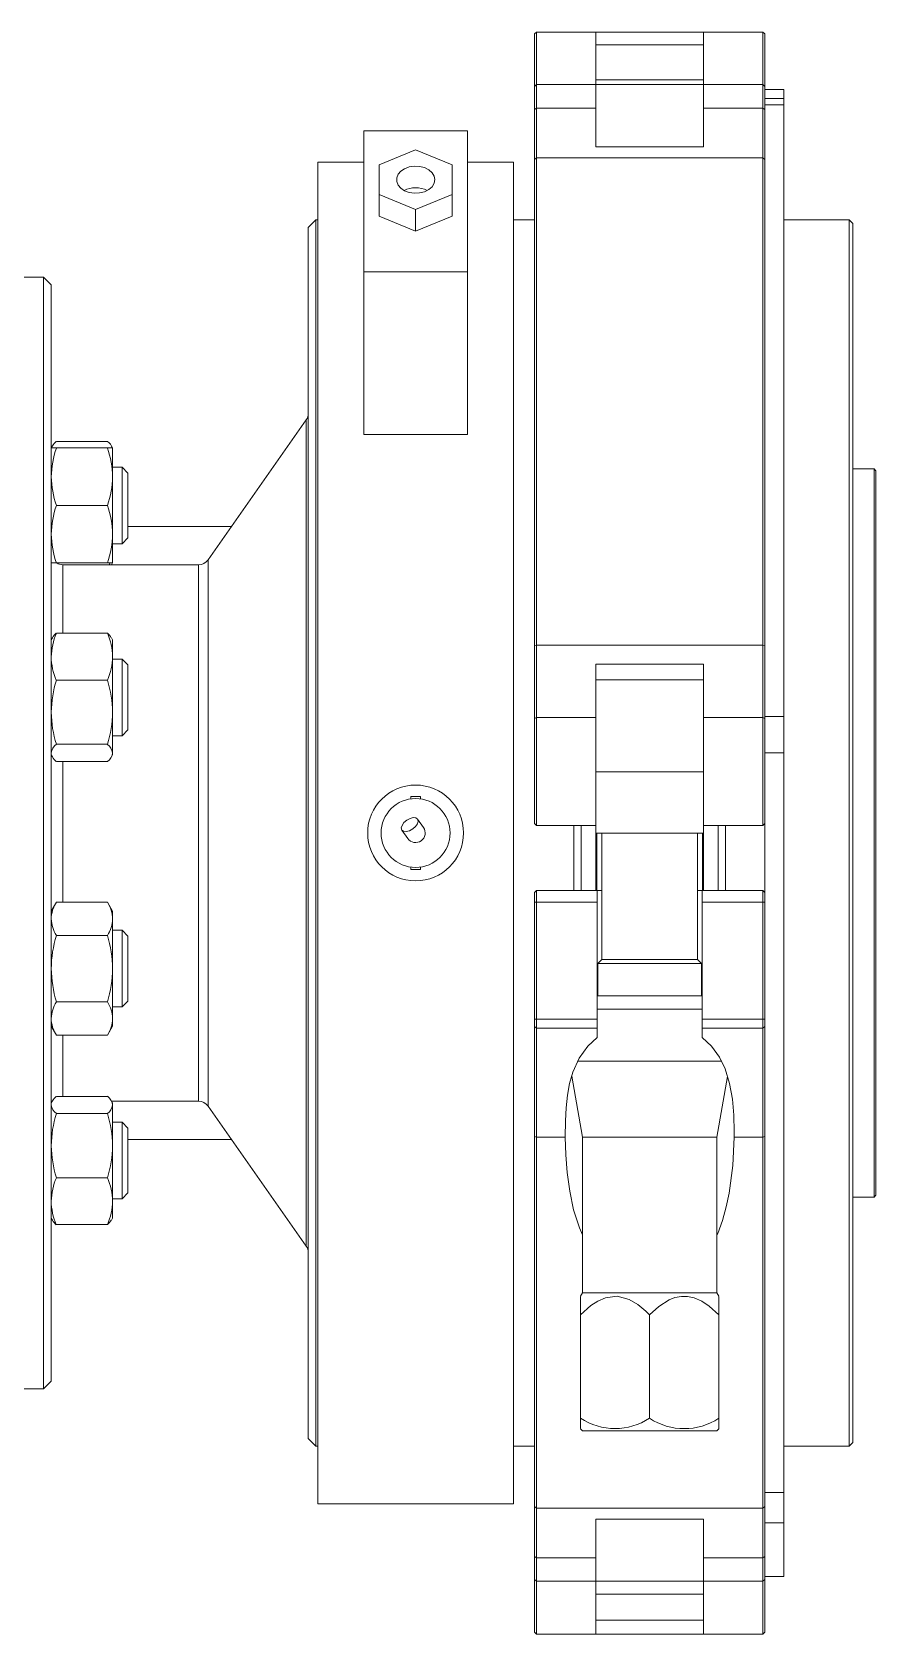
# Model space of a CAD drawing. Header units: millimetres. Extents: x -283029 to -254660, y -24907 to 10674.
# Drawn here: x -278921.94 to -278914.41, y -18303.07 to -18288.76 of the extents above; entities that cross this region are included whole.
import ezdxf

# ---------------------------------------------------------------- set-up
doc = ezdxf.new("R2010")
doc.units = ezdxf.units.MM
doc.header["$LTSCALE"] = 100

msp = doc.modelspace()

# ---------------------------------------------------------------- linework, layer by layer
at = {"color": 1, "linetype": 'Continuous', "lineweight": 0}
for p, q in [((-278917.437, -18288.758), (-278917.454, -18288.775)), ((-278917.454, -18289.246), (-278917.454, -18288.775)), ((-278916.906, -18288.758), (-278917.437, -18288.758)), ((-278917.437, -18288.758), (-278917.437, -18289.228)), ((-278915.947, -18288.758), (-278916.906, -18288.758)), ((-278916.906, -18288.872), (-278916.906, -18288.758)), ((-278915.416, -18288.758), (-278915.947, -18288.758)), ((-278915.947, -18288.872), (-278915.947, -18288.758)), ((-278915.399, -18288.775), (-278915.416, -18288.758)), ((-278915.416, -18289.228), (-278915.416, -18288.758)), ((-278915.399, -18288.775), (-278915.399, -18289.246)), ((-278916.906, -18289.184), (-278916.906, -18288.872)), ((-278916.906, -18288.872), (-278915.947, -18288.872)), ((-278915.947, -18288.872), (-278915.947, -18289.184)), ((-278917.437, -18289.228), (-278917.454, -18289.246)), ((-278917.454, -18289.451), (-278917.454, -18289.246)), ((-278916.906, -18289.228), (-278917.437, -18289.228)), ((-278917.437, -18289.228), (-278917.437, -18289.439)), ((-278915.947, -18289.184), (-278916.906, -18289.184)), ((-278916.906, -18289.228), (-278916.906, -18289.184)), ((-278916.906, -18289.439), (-278916.906, -18289.228)), ((-278915.947, -18289.228), (-278916.906, -18289.228)), ((-278915.947, -18289.184), (-278915.947, -18289.228)), ((-278915.416, -18289.228), (-278915.947, -18289.228)), ((-278915.947, -18289.439), (-278915.947, -18289.228)), ((-278915.399, -18289.246), (-278915.416, -18289.228)), ((-278915.416, -18289.439), (-278915.416, -18289.228)), ((-278915.399, -18289.246), (-278915.399, -18289.451)), ((-278915.228, -18289.271), (-278915.399, -18289.271)), ((-278915.228, -18289.271), (-278915.228, -18289.351)), ((-278915.399, -18289.351), (-278915.228, -18289.351)), ((-278915.228, -18289.409), (-278915.399, -18289.409)), ((-278915.228, -18289.409), (-278915.228, -18289.351)), ((-278915.228, -18289.409), (-278915.228, -18294.875)), ((-278917.454, -18289.451), (-278917.437, -18289.439)), ((-278917.454, -18289.897), (-278917.454, -18289.451)), ((-278917.437, -18289.439), (-278917.437, -18289.883)), ((-278917.437, -18289.439), (-278916.906, -18289.439)), ((-278916.906, -18289.783), (-278916.906, -18289.439)), ((-278915.947, -18289.783), (-278915.947, -18289.439)), ((-278915.947, -18289.439), (-278915.416, -18289.439)), ((-278915.416, -18289.883), (-278915.416, -18289.439)), ((-278915.416, -18289.439), (-278915.399, -18289.451)), ((-278915.399, -18289.451), (-278915.399, -18289.897)), ((-278918.053, -18289.642), (-278918.978, -18289.642)), ((-278918.978, -18289.642), (-278918.978, -18290.901)), ((-278918.053, -18289.642), (-278918.053, -18290.901)), ((-278918.516, -18289.812), (-278918.841, -18289.945)), ((-278918.19, -18289.945), (-278918.516, -18289.812)), ((-278916.906, -18289.783), (-278915.947, -18289.783)), ((-278918.978, -18289.922), (-278919.389, -18289.922)), ((-278919.389, -18289.922), (-278919.389, -18301.909)), ((-278918.841, -18289.945), (-278918.841, -18290.21)), ((-278918.19, -18290.21), (-278918.19, -18289.945)), ((-278917.642, -18289.922), (-278918.053, -18289.922)), ((-278917.642, -18289.922), (-278917.642, -18301.909)), ((-278917.437, -18289.883), (-278917.454, -18289.897)), ((-278917.454, -18294.241), (-278917.454, -18289.897)), ((-278917.437, -18289.883), (-278917.437, -18294.237)), ((-278915.416, -18289.883), (-278917.437, -18289.883)), ((-278915.416, -18294.237), (-278915.416, -18289.883)), ((-278915.399, -18289.897), (-278915.416, -18289.883)), ((-278915.399, -18289.897), (-278915.399, -18294.241)), ((-278918.841, -18290.21), (-278918.516, -18290.343)), ((-278918.841, -18290.21), (-278918.841, -18290.404)), ((-278918.516, -18290.343), (-278918.19, -18290.21)), ((-278918.19, -18290.21), (-278918.19, -18290.404)), ((-278919.406, -18290.436), (-278919.475, -18290.504)), ((-278919.389, -18290.436), (-278919.406, -18290.436)), ((-278919.406, -18290.436), (-278919.406, -18295.915)), ((-278918.841, -18290.404), (-278918.516, -18290.537)), ((-278918.516, -18290.343), (-278918.516, -18290.537)), ((-278918.516, -18290.537), (-278918.19, -18290.404)), ((-278917.454, -18290.436), (-278917.642, -18290.436)), ((-278914.646, -18290.436), (-278915.228, -18290.436)), ((-278914.611, -18290.47), (-278914.646, -18290.436)), ((-278914.646, -18301.395), (-278914.646, -18290.436)), ((-278919.475, -18295.915), (-278919.475, -18290.504)), ((-278914.611, -18290.47), (-278914.611, -18301.361)), ((-278921.838, -18290.949), (-278923.139, -18290.949)), ((-278921.769, -18291.018), (-278921.838, -18290.949)), ((-278921.838, -18300.881), (-278921.838, -18290.949)), ((-278918.053, -18290.901), (-278918.978, -18290.901)), ((-278918.978, -18290.901), (-278918.978, -18292.354)), ((-278918.053, -18290.901), (-278918.053, -18292.354)), ((-278921.769, -18291.018), (-278921.769, -18300.813)), ((-278919.493, -18292.224), (-278920.369, -18293.474)), ((-278919.493, -18299.607), (-278919.493, -18292.224)), ((-278921.267, -18292.416), (-278921.723, -18292.416)), ((-278918.053, -18292.354), (-278918.978, -18292.354)), ((-278921.759, -18292.457), (-278921.769, -18292.475)), ((-278921.769, -18292.475), (-278921.723, -18292.475)), ((-278921.267, -18292.475), (-278921.723, -18292.475)), ((-278921.267, -18292.475), (-278921.221, -18292.475)), ((-278921.221, -18292.475), (-278921.232, -18292.457)), ((-278921.221, -18292.475), (-278921.221, -18292.732)), ((-278921.137, -18292.646), (-278921.221, -18292.646)), ((-278921.084, -18292.699), (-278921.137, -18292.646)), ((-278921.137, -18293.331), (-278921.137, -18292.646)), ((-278921.084, -18293.279), (-278921.084, -18292.699)), ((-278914.423, -18292.662), (-278914.611, -18292.662)), ((-278914.406, -18292.679), (-278914.423, -18292.662)), ((-278914.423, -18299.169), (-278914.423, -18292.662)), ((-278914.406, -18292.679), (-278914.406, -18299.152)), ((-278921.221, -18292.732), (-278921.221, -18293.245)), ((-278921.267, -18292.989), (-278921.723, -18292.989)), ((-278921.221, -18293.245), (-278921.221, -18293.502)), ((-278921.137, -18293.331), (-278921.084, -18293.279)), ((-278921.084, -18293.176), (-278920.159, -18293.176)), ((-278921.221, -18293.331), (-278921.137, -18293.331)), ((-278921.769, -18293.502), (-278921.723, -18293.502)), ((-278921.267, -18293.502), (-278921.723, -18293.502)), ((-278920.453, -18293.518), (-278921.666, -18293.518)), ((-278921.666, -18293.518), (-278921.666, -18294.13)), ((-278921.267, -18293.502), (-278921.221, -18293.502)), ((-278921.23, -18293.518), (-278921.221, -18293.502)), ((-278920.453, -18298.313), (-278920.453, -18293.518)), ((-278920.369, -18293.474), (-278920.369, -18298.357)), ((-278921.267, -18294.13), (-278921.723, -18294.13)), ((-278921.759, -18294.171), (-278921.769, -18294.189)), ((-278921.221, -18294.189), (-278921.232, -18294.171)), ((-278921.221, -18294.189), (-278921.221, -18294.34)), ((-278917.437, -18294.237), (-278917.454, -18294.241)), ((-278917.454, -18294.891), (-278917.454, -18294.241)), ((-278917.437, -18294.237), (-278917.437, -18294.883)), ((-278917.437, -18294.237), (-278915.416, -18294.237)), ((-278915.416, -18294.883), (-278915.416, -18294.237)), ((-278915.399, -18294.241), (-278915.416, -18294.237)), ((-278915.399, -18294.241), (-278915.399, -18294.891)), ((-278921.221, -18294.34), (-278921.221, -18294.836)), ((-278921.137, -18294.361), (-278921.221, -18294.361)), ((-278921.084, -18294.413), (-278921.137, -18294.361)), ((-278921.137, -18295.046), (-278921.137, -18294.361)), ((-278921.084, -18294.993), (-278921.084, -18294.413)), ((-278916.906, -18294.408), (-278915.947, -18294.408)), ((-278916.906, -18294.883), (-278916.906, -18294.408)), ((-278915.947, -18294.883), (-278915.947, -18294.408)), ((-278921.267, -18294.55), (-278921.723, -18294.55)), ((-278915.947, -18294.547), (-278916.906, -18294.547)), ((-278921.221, -18294.836), (-278921.221, -18295.199)), ((-278915.399, -18294.875), (-278915.228, -18294.875)), ((-278915.228, -18295.198), (-278915.228, -18294.875)), ((-278921.137, -18295.046), (-278921.084, -18294.993)), ((-278917.437, -18294.883), (-278917.454, -18294.891)), ((-278917.454, -18295.831), (-278917.454, -18294.891)), ((-278917.437, -18294.883), (-278917.437, -18295.849)), ((-278916.906, -18294.883), (-278917.437, -18294.883)), ((-278916.906, -18295.368), (-278916.906, -18294.883)), ((-278915.947, -18295.368), (-278915.947, -18294.883)), ((-278915.416, -18294.883), (-278915.947, -18294.883)), ((-278915.416, -18295.849), (-278915.416, -18294.883)), ((-278915.399, -18294.891), (-278915.416, -18294.883)), ((-278915.399, -18294.891), (-278915.399, -18295.83)), ((-278921.267, -18295.123), (-278921.723, -18295.123)), ((-278921.221, -18295.046), (-278921.137, -18295.046)), ((-278921.769, -18295.217), (-278921.759, -18295.235)), ((-278921.267, -18295.276), (-278921.723, -18295.276)), ((-278921.666, -18295.276), (-278921.666, -18296.534)), ((-278921.232, -18295.235), (-278921.221, -18295.217)), ((-278921.221, -18295.199), (-278921.221, -18295.217)), ((-278915.228, -18295.198), (-278915.399, -18295.198)), ((-278915.228, -18295.198), (-278915.228, -18301.808)), ((-278916.906, -18295.368), (-278916.906, -18295.917)), ((-278916.906, -18295.368), (-278915.947, -18295.368)), ((-278915.947, -18295.368), (-278915.947, -18295.917)), ((-278918.558, -18295.59), (-278918.558, -18295.61)), ((-278918.558, -18295.59), (-278918.473, -18295.59)), ((-278918.473, -18295.61), (-278918.473, -18295.59)), ((-278918.445, -18295.866), (-278918.498, -18295.791)), ((-278917.454, -18295.831), (-278917.437, -18295.849)), ((-278917.437, -18295.849), (-278916.906, -18295.849)), ((-278917.104, -18296.429), (-278917.104, -18295.849)), ((-278917.039, -18295.849), (-278917.039, -18296.429)), ((-278916.908, -18295.915), (-278916.908, -18295.849)), ((-278915.947, -18295.849), (-278915.416, -18295.849)), ((-278915.945, -18295.849), (-278915.945, -18296.429)), ((-278915.814, -18296.429), (-278915.814, -18295.849)), ((-278915.75, -18295.849), (-278915.75, -18296.429)), ((-278915.416, -18295.849), (-278915.399, -18295.831)), ((-278915.399, -18295.831), (-278915.399, -18296.446)), ((-278919.475, -18301.327), (-278919.475, -18295.915)), ((-278919.406, -18295.915), (-278919.406, -18301.395)), ((-278918.638, -18295.889), (-278918.586, -18295.964)), ((-278916.908, -18296.429), (-278916.908, -18295.915)), ((-278916.906, -18295.917), (-278915.947, -18295.917)), ((-278916.899, -18295.915), (-278916.899, -18296.429)), ((-278916.854, -18295.917), (-278916.854, -18297.047)), ((-278915.999, -18297.047), (-278915.999, -18295.917)), ((-278915.954, -18296.429), (-278915.954, -18295.917)), ((-278918.558, -18296.221), (-278918.558, -18296.241)), ((-278918.558, -18296.241), (-278918.473, -18296.241)), ((-278918.473, -18296.241), (-278918.473, -18296.221)), ((-278917.437, -18296.429), (-278917.454, -18296.446)), ((-278917.454, -18296.532), (-278917.454, -18296.446)), ((-278917.437, -18296.429), (-278917.437, -18296.532)), ((-278917.437, -18296.429), (-278916.896, -18296.429)), ((-278916.896, -18296.429), (-278916.896, -18296.532)), ((-278916.896, -18296.429), (-278916.854, -18296.429)), ((-278915.999, -18296.429), (-278915.957, -18296.429)), ((-278915.957, -18296.532), (-278915.957, -18296.429)), ((-278915.957, -18296.429), (-278915.416, -18296.429)), ((-278915.416, -18296.532), (-278915.416, -18296.429)), ((-278915.399, -18296.446), (-278915.416, -18296.429)), ((-278915.399, -18296.446), (-278915.399, -18296.532)), ((-278921.723, -18296.534), (-278921.769, -18296.614)), ((-278921.267, -18296.534), (-278921.723, -18296.534)), ((-278921.221, -18296.614), (-278921.267, -18296.534)), ((-278917.454, -18297.58), (-278917.454, -18296.532)), ((-278917.437, -18296.532), (-278917.454, -18296.532)), ((-278917.437, -18296.532), (-278917.437, -18297.58)), ((-278916.896, -18296.532), (-278917.437, -18296.532)), ((-278916.896, -18297.58), (-278916.896, -18296.532)), ((-278915.957, -18297.58), (-278915.957, -18296.532)), ((-278915.416, -18296.532), (-278915.957, -18296.532)), ((-278915.416, -18297.58), (-278915.416, -18296.532)), ((-278915.399, -18296.532), (-278915.416, -18296.532)), ((-278915.399, -18296.532), (-278915.399, -18297.58)), ((-278921.221, -18296.614), (-278921.221, -18296.683)), ((-278921.221, -18296.683), (-278921.221, -18297.128)), ((-278921.267, -18296.831), (-278921.723, -18296.831)), ((-278921.137, -18296.785), (-278921.221, -18296.785)), ((-278921.084, -18296.838), (-278921.137, -18296.785)), ((-278921.137, -18297.47), (-278921.137, -18296.785)), ((-278921.084, -18297.418), (-278921.084, -18296.838)), ((-278921.221, -18297.128), (-278921.221, -18297.573)), ((-278916.854, -18297.047), (-278916.889, -18297.082)), ((-278916.889, -18297.082), (-278916.889, -18297.369)), ((-278916.889, -18297.082), (-278916.427, -18297.082)), ((-278916.854, -18297.047), (-278916.427, -18297.047)), ((-278916.427, -18297.047), (-278915.999, -18297.047)), ((-278916.427, -18297.082), (-278915.964, -18297.082)), ((-278915.964, -18297.082), (-278915.999, -18297.047)), ((-278915.964, -18297.369), (-278915.964, -18297.082)), ((-278921.267, -18297.424), (-278921.723, -18297.424)), ((-278921.137, -18297.47), (-278921.084, -18297.418)), ((-278916.889, -18297.369), (-278916.899, -18297.373)), ((-278915.964, -18297.369), (-278916.889, -18297.369)), ((-278915.957, -18297.372), (-278915.964, -18297.369)), ((-278921.221, -18297.47), (-278921.137, -18297.47)), ((-278921.221, -18297.573), (-278921.221, -18297.641)), ((-278917.454, -18297.645), (-278917.454, -18297.58)), ((-278917.437, -18297.58), (-278917.454, -18297.58)), ((-278917.437, -18297.58), (-278917.437, -18297.658)), ((-278917.437, -18297.58), (-278916.896, -18297.58)), ((-278916.896, -18297.491), (-278915.957, -18297.491)), ((-278916.896, -18297.58), (-278916.896, -18297.658)), ((-278915.957, -18297.658), (-278915.957, -18297.58)), ((-278915.957, -18297.58), (-278915.416, -18297.58)), ((-278915.416, -18297.658), (-278915.416, -18297.58)), ((-278915.399, -18297.58), (-278915.416, -18297.58)), ((-278915.399, -18297.58), (-278915.399, -18297.645)), ((-278921.769, -18297.641), (-278921.723, -18297.721)), ((-278921.267, -18297.721), (-278921.723, -18297.721)), ((-278921.666, -18297.721), (-278921.666, -18298.269)), ((-278921.267, -18297.721), (-278921.221, -18297.641)), ((-278917.454, -18298.628), (-278917.454, -18297.645)), ((-278917.437, -18297.658), (-278917.454, -18297.645)), ((-278917.437, -18297.658), (-278917.437, -18298.634)), ((-278916.896, -18297.658), (-278917.437, -18297.658)), ((-278916.896, -18297.743), (-278916.896, -18297.658)), ((-278915.957, -18297.658), (-278915.957, -18297.743)), ((-278915.416, -18297.658), (-278915.957, -18297.658)), ((-278915.399, -18297.645), (-278915.416, -18297.658)), ((-278915.416, -18298.634), (-278915.416, -18297.658)), ((-278915.399, -18297.645), (-278915.399, -18298.628)), ((-278917.068, -18297.953), (-278915.804, -18297.953)), ((-278915.804, -18297.953), (-278915.782, -18297.953)), ((-278917.122, -18298.088), (-278917.026, -18298.633)), ((-278915.827, -18298.633), (-278915.732, -18298.09)), ((-278921.759, -18298.31), (-278921.769, -18298.328)), ((-278921.267, -18298.269), (-278921.723, -18298.269)), ((-278921.221, -18298.328), (-278921.232, -18298.31)), ((-278921.23, -18298.313), (-278920.453, -18298.313)), ((-278921.267, -18298.423), (-278921.723, -18298.423)), ((-278921.221, -18298.328), (-278921.221, -18298.346)), ((-278921.221, -18298.346), (-278921.221, -18298.709)), ((-278920.369, -18298.357), (-278919.493, -18299.607)), ((-278921.137, -18298.5), (-278921.221, -18298.5)), ((-278921.084, -18298.552), (-278921.137, -18298.5)), ((-278921.137, -18299.185), (-278921.137, -18298.5)), ((-278921.084, -18299.132), (-278921.084, -18298.552)), ((-278921.221, -18298.709), (-278921.221, -18299.205)), ((-278921.084, -18298.655), (-278920.159, -18298.655)), ((-278917.454, -18301.933), (-278917.454, -18298.628)), ((-278917.437, -18298.634), (-278917.454, -18298.628)), ((-278917.437, -18298.634), (-278917.437, -18301.948)), ((-278917.437, -18298.634), (-278917.18, -18298.634)), ((-278917.026, -18298.633), (-278917.026, -18300.025)), ((-278917.026, -18298.633), (-278915.908, -18298.633)), ((-278915.908, -18298.633), (-278915.827, -18298.633)), ((-278915.827, -18300.025), (-278915.827, -18298.633)), ((-278915.673, -18298.634), (-278915.416, -18298.634)), ((-278915.399, -18298.628), (-278915.416, -18298.634)), ((-278915.416, -18301.948), (-278915.416, -18298.634)), ((-278915.399, -18298.628), (-278915.399, -18301.933)), ((-278921.267, -18298.996), (-278921.723, -18298.996)), ((-278921.137, -18299.185), (-278921.084, -18299.132)), ((-278914.611, -18299.169), (-278914.423, -18299.169)), ((-278914.423, -18299.169), (-278914.406, -18299.152)), ((-278921.221, -18299.185), (-278921.137, -18299.185)), ((-278921.221, -18299.205), (-278921.221, -18299.356)), ((-278921.769, -18299.356), (-278921.759, -18299.374)), ((-278921.267, -18299.415), (-278921.723, -18299.415)), ((-278921.232, -18299.374), (-278921.221, -18299.356)), ((-278917.026, -18300.025), (-278917.043, -18300.055)), ((-278917.026, -18300.025), (-278915.908, -18300.025)), ((-278915.908, -18300.025), (-278915.827, -18300.025)), ((-278915.81, -18300.055), (-278915.827, -18300.025)), ((-278917.043, -18300.056), (-278917.043, -18300.22)), ((-278915.81, -18300.22), (-278915.81, -18300.056)), ((-278917.043, -18300.22), (-278917.043, -18301.146)), ((-278916.427, -18300.22), (-278916.427, -18301.146)), ((-278915.81, -18300.22), (-278915.81, -18301.146)), ((-278923.139, -18300.881), (-278921.838, -18300.881)), ((-278921.838, -18300.881), (-278921.769, -18300.813)), ((-278917.043, -18301.238), (-278917.043, -18301.146)), ((-278915.81, -18301.146), (-278915.81, -18301.24)), ((-278917.043, -18301.241), (-278917.026, -18301.258)), ((-278917.026, -18301.258), (-278915.908, -18301.258)), ((-278915.908, -18301.258), (-278915.827, -18301.258)), ((-278915.827, -18301.258), (-278915.81, -18301.241)), ((-278919.475, -18301.327), (-278919.406, -18301.395)), ((-278919.406, -18301.395), (-278919.389, -18301.395)), ((-278917.642, -18301.395), (-278917.454, -18301.395)), ((-278915.228, -18301.395), (-278914.646, -18301.395)), ((-278914.646, -18301.395), (-278914.611, -18301.361)), ((-278915.228, -18301.808), (-278915.399, -18301.808)), ((-278915.228, -18301.808), (-278915.228, -18302.08)), ((-278919.389, -18301.909), (-278917.642, -18301.909)), ((-278917.454, -18302.38), (-278917.454, -18301.933)), ((-278917.437, -18301.948), (-278917.454, -18301.933)), ((-278917.437, -18301.948), (-278917.437, -18302.392)), ((-278917.437, -18301.948), (-278915.416, -18301.948)), ((-278915.416, -18301.948), (-278915.399, -18301.933)), ((-278915.416, -18302.392), (-278915.416, -18301.948)), ((-278915.399, -18301.933), (-278915.399, -18302.38)), ((-278916.906, -18302.048), (-278915.947, -18302.048)), ((-278916.906, -18302.392), (-278916.906, -18302.048)), ((-278915.947, -18302.392), (-278915.947, -18302.048)), ((-278915.399, -18302.08), (-278915.228, -18302.08)), ((-278915.228, -18302.08), (-278915.228, -18302.559)), ((-278917.454, -18302.585), (-278917.454, -18302.38)), ((-278917.454, -18302.38), (-278917.437, -18302.392)), ((-278917.437, -18302.392), (-278917.437, -18302.602)), ((-278916.906, -18302.392), (-278917.437, -18302.392)), ((-278916.906, -18302.392), (-278916.906, -18302.602)), ((-278915.947, -18302.392), (-278915.947, -18302.602)), ((-278915.416, -18302.392), (-278915.947, -18302.392)), ((-278915.416, -18302.392), (-278915.399, -18302.38)), ((-278915.416, -18302.602), (-278915.416, -18302.392)), ((-278915.399, -18302.38), (-278915.399, -18302.585)), ((-278917.454, -18302.585), (-278917.437, -18302.602)), ((-278917.454, -18303.056), (-278917.454, -18302.585)), ((-278917.437, -18302.602), (-278916.906, -18302.602)), ((-278917.437, -18302.602), (-278917.437, -18303.073)), ((-278916.906, -18302.718), (-278916.906, -18302.602)), ((-278916.906, -18302.602), (-278915.947, -18302.602)), ((-278915.947, -18302.602), (-278915.416, -18302.602)), ((-278915.947, -18302.602), (-278915.947, -18302.718)), ((-278915.416, -18302.602), (-278915.399, -18302.585)), ((-278915.416, -18303.073), (-278915.416, -18302.602)), ((-278915.399, -18302.559), (-278915.228, -18302.559)), ((-278915.399, -18302.585), (-278915.399, -18303.056)), ((-278915.947, -18302.718), (-278916.906, -18302.718)), ((-278916.906, -18302.95), (-278916.906, -18302.718)), ((-278915.947, -18302.718), (-278915.947, -18302.95)), ((-278916.906, -18303.073), (-278916.906, -18302.95)), ((-278915.947, -18302.95), (-278916.906, -18302.95)), ((-278915.947, -18303.073), (-278915.947, -18302.95)), ((-278917.454, -18303.056), (-278917.437, -18303.073)), ((-278917.437, -18303.073), (-278916.906, -18303.073)), ((-278916.906, -18303.073), (-278915.947, -18303.073)), ((-278915.947, -18303.073), (-278915.416, -18303.073)), ((-278915.416, -18303.073), (-278915.399, -18303.056))]:
    msp.add_line(p, q, dxfattribs=at)
for points in [[(-278918.344, -18290.077), (-278918.351, -18290.045), (-278918.369, -18290.015), (-278918.399, -18289.989), (-278918.437, -18289.97), (-278918.481, -18289.959), (-278918.527, -18289.957), (-278918.573, -18289.963), (-278918.614, -18289.979), (-278918.649, -18290.001), (-278918.673, -18290.029), (-278918.685, -18290.061), (-278918.685, -18290.094), (-278918.673, -18290.126), (-278918.649, -18290.154), (-278918.614, -18290.176), (-278918.573, -18290.192), (-278918.527, -18290.198), (-278918.481, -18290.196), (-278918.437, -18290.185), (-278918.399, -18290.166), (-278918.369, -18290.14), (-278918.351, -18290.11), (-278918.344, -18290.077)], [(-278921.246, -18293.502), (-278921.25, -18293.516), (-278921.251, -18293.518)], [(-278918.541, -18295.879), (-278918.516, -18295.857), (-278918.499, -18295.833), (-278918.493, -18295.81), (-278918.498, -18295.791), (-278918.514, -18295.78), (-278918.538, -18295.778), (-278918.566, -18295.785), (-278918.595, -18295.801), (-278918.62, -18295.823), (-278918.637, -18295.847), (-278918.644, -18295.87), (-278918.638, -18295.889), (-278918.623, -18295.9), (-278918.599, -18295.902), (-278918.57, -18295.895), (-278918.541, -18295.879)], [(-278916.896, -18297.743), (-278916.978, -18297.819), (-278917.056, -18297.928), (-278917.112, -18298.053), (-278917.141, -18298.153), (-278917.16, -18298.258), (-278917.173, -18298.37), (-278917.179, -18298.486), (-278917.18, -18298.634)], [(-278915.673, -18298.634), (-278915.673, -18298.585), (-278915.676, -18298.438), (-278915.688, -18298.295), (-278915.712, -18298.155), (-278915.753, -18298.022), (-278915.803, -18297.917), (-278915.873, -18297.821), (-278915.957, -18297.743)], [(-278917.18, -18298.634), (-278917.175, -18298.792), (-278917.163, -18298.949), (-278917.14, -18299.117), (-278917.105, -18299.282), (-278917.054, -18299.445), (-278917.026, -18299.505)], [(-278915.827, -18299.511), (-278915.819, -18299.494), (-278915.776, -18299.379), (-278915.742, -18299.257), (-278915.716, -18299.133), (-278915.685, -18298.887), (-278915.673, -18298.634)], [(-278917.043, -18300.22), (-278916.95, -18300.139), (-278916.889, -18300.099), (-278916.822, -18300.069), (-278916.715, -18300.055), (-278916.61, -18300.083), (-278916.532, -18300.129), (-278916.459, -18300.189), (-278916.427, -18300.22)], [(-278916.427, -18300.22), (-278916.345, -18300.147), (-278916.253, -18300.088), (-278916.2, -18300.067), (-278916.143, -18300.056), (-278916.087, -18300.057), (-278916.029, -18300.069), (-278915.961, -18300.1), (-278915.896, -18300.144), (-278915.81, -18300.22)]]:
    msp.add_lwpolyline(points, dxfattribs=at)
for radius in [0.428, 0.308]:
    msp.add_circle((-278918.516, -18295.915), radius, dxfattribs=at)
for centre, radius, start, end in [((-278918.516, -18290.374), 0.225, 62.791, 117.209), ((-278919.577, -18292.165), 0.103, 325, 0), ((-278921.643, -18292.52), 0.132, 127.7732, 151.4645), ((-278921.337, -18292.511), 0.118, 17.8265, 53.7839), ((-278920.961, -18292.744), 0.808, 160.5783, 179.1656), ((-278922.025, -18292.743), 0.803, 0.7825, 19.4737), ((-278920.966, -18292.721), 0.803, 180.7825, 199.4737), ((-278922.029, -18292.72), 0.808, 340.5783, 359.1656), ((-278920.966, -18293.256), 0.803, 160.5263, 179.2175), ((-278922.029, -18293.257), 0.808, 0.8344, 19.4217), ((-278920.961, -18293.234), 0.808, 180.8344, 199.4217), ((-278922.025, -18293.234), 0.803, 340.5263, 359.2175), ((-278921.666, -18293.415), 0.103, 237.892, 270), ((-278920.453, -18293.415), 0.103, 270, 325), ((-278921.221, -18294.35), 0.548, 156.3604, 178.9582), ((-278921.643, -18294.234), 0.132, 127.7732, 151.4645), ((-278921.777, -18294.351), 0.556, 1.2033, 23.4781), ((-278921.352, -18294.237), 0.136, 28.9132, 51.7069), ((-278921.209, -18294.327), 0.561, 181.3031, 203.3783), ((-278921.774, -18294.329), 0.553, 336.4608, 358.8578), ((-278920.775, -18294.848), 0.994, 162.5122, 179.2896), ((-278922.21, -18294.848), 0.989, 0.666, 17.5322), ((-278920.78, -18294.825), 0.989, 180.666, 197.5322), ((-278922.216, -18294.824), 0.994, 342.5122, 359.2896), ((-278921.659, -18295.213), 0.111, 125.3048, 172.9602), ((-278921.333, -18295.214), 0.112, 7.4332, 54.3017), ((-278921.643, -18295.172), 0.132, 208.5355, 232.2268), ((-278921.331, -18295.186), 0.111, 305.3048, 352.9602), ((-278918.516, -18295.915), 0.0856, 304.9338, 34.9338), ((-278918.516, -18295.915), 0.0856, 214.9338, 304.9338), ((-278921.474, -18296.693), 0.296, 147.5978, 178.0179), ((-278921.519, -18296.694), 0.298, 2.1082, 32.2761), ((-278921.471, -18296.672), 0.298, 182.1082, 212.2761), ((-278921.517, -18296.673), 0.296, 327.5978, 358.0179), ((-278920.715, -18297.139), 1.054, 163.0244, 179.3876), ((-278922.288, -18297.141), 1.067, 0.709, 16.879), ((-278920.694, -18297.113), 1.075, 180.769, 196.819), ((-278922.283, -18297.115), 1.062, 343.0845, 359.3276), ((-278921.471, -18297.584), 0.298, 147.7239, 177.8918), ((-278921.517, -18297.583), 0.296, 1.9821, 32.4022), ((-278921.474, -18297.562), 0.296, 181.9821, 212.4022), ((-278921.519, -18297.562), 0.298, 327.7239, 357.8918), ((-278921.643, -18298.373), 0.132, 127.7732, 151.4645), ((-278921.331, -18298.359), 0.111, 7.0398, 54.6952), ((-278920.453, -18298.415), 0.103, 35, 90), ((-278921.659, -18298.332), 0.111, 187.0398, 234.6952), ((-278920.78, -18298.721), 0.989, 162.4678, 179.334), ((-278921.333, -18298.331), 0.112, 305.6983, 352.5668), ((-278922.216, -18298.722), 0.994, 0.7104, 17.4878), ((-278920.775, -18298.697), 0.994, 180.7104, 197.4878), ((-278922.21, -18298.698), 0.989, 342.4678, 359.334), ((-278921.221, -18299.215), 0.548, 156.3604, 178.9582), ((-278921.777, -18299.217), 0.556, 1.2033, 23.4781), ((-278921.209, -18299.193), 0.561, 181.3031, 203.3783), ((-278921.774, -18299.194), 0.553, 336.4608, 358.8578), ((-278921.643, -18299.311), 0.132, 208.5355, 232.2268), ((-278921.352, -18299.308), 0.136, 308.2931, 331.0868), ((-278919.577, -18299.666), 0.103, 0, 35), ((-278916.735, -18300.677), 0.56, 236.6375, 303.3625), ((-278916.118, -18300.677), 0.561, 236.6474, 303.3526)]:
    msp.add_arc(centre, radius, start, end, dxfattribs=at)

doc.saveas('drawing.dxf')
